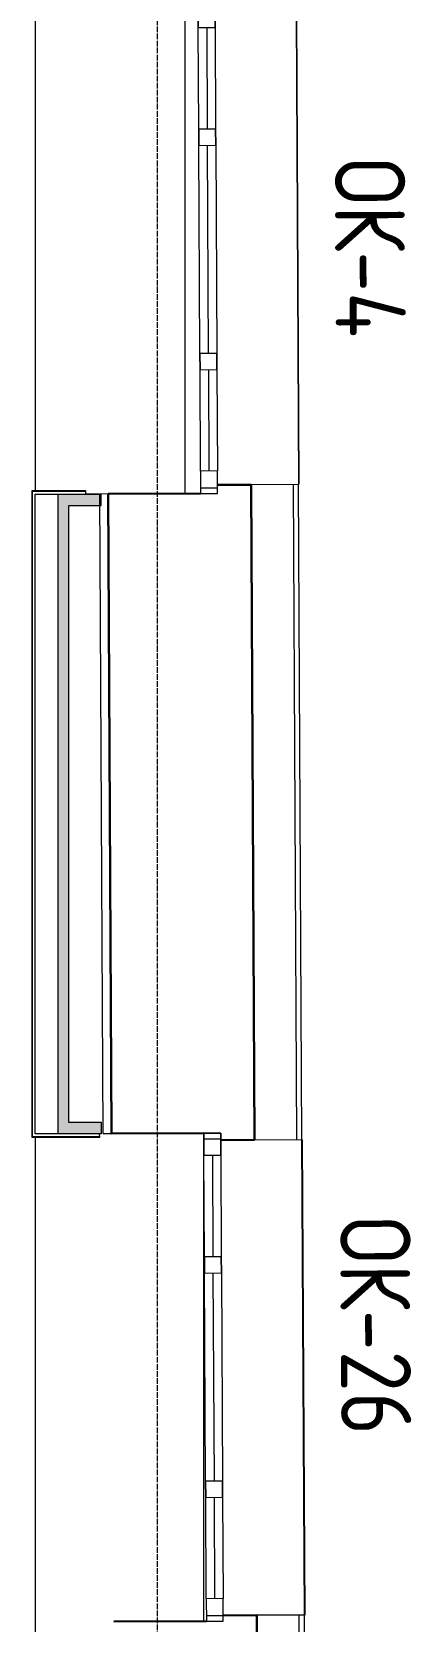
# Model space of a CAD drawing. Header units: millimetres. Extents: x -10178924 to 11692288, y -947381 to 58396.
# Drawn here: x 2551 to 3905, y -253279 to -247611 of the extents above; entities that cross this region are included whole.
import ezdxf

# ---------------------------------------------------------------- set-up
doc = ezdxf.new("R2010")
doc.units = ezdxf.units.MM
doc.linetypes.add('ADSK_Линия сетки', pattern=[25, 20, -2.5, 0, -2.5])
for name, color, linetype, lineweight in [('_ Окна', 7, 'Continuous', 9), ('Марки окон', 7, 'Continuous', 20), ('Окна', 7, 'Continuous', 9), ('Оси', 253, 'Continuous', 9), ('Перекрытие', 7, 'Continuous', 18), ('Стены внутренние', 7, 'Continuous', 18), ('Стены наружные', 7, 'Continuous', 18), ('Стены несущие', 7, 'Continuous', 30), ('Стены отделка', 7, 'Continuous', 30), ('Стены штриховка', 7, 'Continuous', 9), ('ШТРИХОВКА', 252, 'Continuous', 15)]:
    doc.layers.add(name, color=color, linetype=linetype, lineweight=lineweight)
doc.styles.add('GOST Common_2', font='GOST_Common.ttf', dxfattribs={"width": 0.9, "height": 250})

# ---------------------------------------------------------------- blocks, each defined once
blk = doc.blocks.new('окно трехпол с фрамугой - 1700-2320_h_ _нов_ ОК-26 Е30-2157666-План 3-го этажа')
at = {"layer": '_ Окна', "lineweight": 18}
for p, q in [((-870, 75), (-870, 135)), ((-870, 135), (-790, 135)), ((-790, 135), (-790, 75)), ((-430, 75), (-430, 135)), ((-430, 135), (-370, 135)), ((-370, 135), (-370, 75)), ((370, 75), (370, 135)), ((370, 135), (430, 135)), ((430, 135), (430, 75)), ((790, 135), (790, 75)), ((870, 135), (790, 135)), ((870, 75), (870, 135)), ((-790, 75), (-870, 75)), ((-370, 75), (-430, 75)), ((430, 75), (370, 75)), ((790, 75), (870, 75))]:
    blk.add_line(p, q, dxfattribs=at)
at = {"layer": '_ Окна'}
for p, q in [((-850, 75), (-850, 135)), ((850, 75), (850, 135)), ((-790, 105), (-430, 105)), ((-370, 105), (370, 105)), ((430, 105), (790, 105))]:
    blk.add_line(p, q, dxfattribs=at)
at = {"layer": 'Окна'}
for p, q in [((-870, 135), (-870, 75)), ((-790, 135), (-870, 135)), ((-790, 135), (-430, 135)), ((-370, 135), (-430, 135)), ((-370, 135), (370, 135)), ((430, 135), (370, 135)), ((430, 135), (790, 135)), ((870, 135), (790, 135)), ((870, 75), (870, 135)), ((-870, 75), (-790, 75)), ((-430, 75), (-790, 75)), ((-430, 75), (-370, 75)), ((370, 75), (-370, 75)), ((370, 75), (430, 75)), ((790, 75), (430, 75)), ((790, 75), (870, 75))]:
    blk.add_line(p, q, dxfattribs=at)
blk = doc.blocks.new('окно трехпол с фрамугой - 1700-2320_h_ _нов_-2116844-План 3-го этажа')
at = {"layer": '_ Окна', "lineweight": 18}
for p, q in [((-870, 75), (-870, 135)), ((-870, 135), (-790, 135)), ((-790, 135), (-790, 75)), ((-430, 75), (-430, 135)), ((-430, 135), (-370, 135)), ((-370, 135), (-370, 75)), ((370, 75), (370, 135)), ((370, 135), (430, 135)), ((430, 135), (430, 75)), ((790, 135), (790, 75)), ((870, 135), (790, 135)), ((870, 75), (870, 135)), ((-790, 75), (-870, 75)), ((-370, 75), (-430, 75)), ((430, 75), (370, 75)), ((790, 75), (870, 75))]:
    blk.add_line(p, q, dxfattribs=at)
at = {"layer": '_ Окна'}
for p, q in [((-850, 75), (-850, 135)), ((850, 75), (850, 135)), ((-790, 105), (-430, 105)), ((-370, 105), (370, 105)), ((430, 105), (790, 105))]:
    blk.add_line(p, q, dxfattribs=at)
at = {"layer": 'Окна'}
for p, q in [((-870, 135), (-870, 75)), ((-790, 135), (-870, 135)), ((-790, 135), (-430, 135)), ((-370, 135), (-430, 135)), ((-370, 135), (370, 135)), ((430, 135), (370, 135)), ((430, 135), (790, 135)), ((870, 135), (790, 135)), ((870, 75), (870, 135)), ((-870, 75), (-790, 75)), ((-430, 75), (-790, 75)), ((-430, 75), (-370, 75)), ((370, 75), (-370, 75)), ((370, 75), (430, 75)), ((790, 75), (430, 75)), ((790, 75), (870, 75))]:
    blk.add_line(p, q, dxfattribs=at)
blk = doc.blocks.new('3 этаж')
at = {"layer": 'Стены внутренние'}
for points in [[(2643.1, -161173.9), (2683.1, -161173.9), (2683.1, -158933.9), (2643.1, -158933.9), (2643.1, -160942.8)], [(2793.5, -158973.9), (2794.1, -158934.7), (2778.7, -158933.9), (2683.1, -158933.9), (2683.1, -158973.9), (2793.4, -158973.9)], [(2683.1, -161213.9), (2799.9, -161213.6), (2799.9, -161173.9), (2643.1, -161173.9), (2643.1, -161213.9)]]:
    blk.add_hatch(color=256, dxfattribs=at).paths.add_polyline_path(points)
at = {"layer": 'Оси', "linetype": 'ADSK_Линия сетки'}
blk.add_line((2999.6, -188334.9), (2999.6, -141295.9), dxfattribs=at)
at = {"layer": 'Перекрытие'}
for p, q in [((2562.6, -153196), (2562.6, -158921.9)), ((3098.7, -158931.1), (3098.7, -157192.6)), ((2562.6, -161225.9), (2562.6, -164080.1)), ((3164.9, -162952), (3164.9, -161211.8))]:
    blk.add_line(p, q, dxfattribs=at)
at = {"layer": 'Стены наружные'}
for p, q in [((3494.6, -157224.1), (3503.1, -158899.1)), ((3495.6, -157225.2), (3504.1, -158898.1)), ((3504.1, -158898.1), (3503.1, -158898.1)), ((3523.6, -162930), (3515, -161235)), ((3516, -161235.2), (3515, -161235.3)), ((3516, -161235.2), (3524.6, -162930.9)), ((3524.6, -162930.9), (3523.6, -162930.9))]:
    blk.add_line(p, q, dxfattribs=at)
at = {"layer": 'Стены несущие'}
for p, q in [((3333.1, -158899.9), (3213.1, -158900.5)), ((3333.1, -158899.9), (3345, -161235.9)), ((3153.3, -158930.8), (2823.3, -158932.5)), ((2823.3, -158932.5), (2834.9, -161213.5)), ((2834.9, -161213.5), (3164.9, -161211.8)), ((3225, -161236.5), (3345, -161235.9)), ((3353.6, -162930.9), (3233.6, -162931.5)), ((3359.3, -164039.7), (3353.6, -162930.9)), ((3173.7, -162951.8), (2843.7, -162953.5))]:
    blk.add_line(p, q, dxfattribs=at)
at = {"layer": 'Стены отделка', "lineweight": 9}
for p, q in [((3503.1, -158899.1), (3333.1, -158899.9)), ((3483.1, -158899.2), (3483.1, -158901.2)), ((3515, -161235), (3503.1, -158899.1)), ((2550.6, -158923.9), (2550.6, -161223.9)), ((2743.2, -158921.9), (2552.6, -158921.9)), ((2562.6, -161213.9), (2562.6, -158933.9)), ((2562.6, -158933.9), (2798.1, -158933.9)), ((2643.1, -158933.9), (2643.1, -161213.9)), ((2743.3, -158932.9), (2743.2, -158921.9)), ((2823.3, -158932.5), (2743.3, -158932.9)), ((2804.9, -161213.6), (2793.3, -158932.7)), ((2798.1, -158973.9), (2798.1, -158933.9)), ((2683.1, -158973.9), (2798.1, -158973.9)), ((2683.1, -161173.9), (2683.1, -158973.9)), ((2799.9, -161173.9), (2683.1, -161173.9)), ((2799.9, -161213.9), (2799.9, -161173.9)), ((2552.6, -161225.9), (2793, -161225.9)), ((2799.9, -161213.9), (2562.6, -161213.9)), ((2793, -161225.9), (2792.9, -161213.9)), ((2804.9, -161213.6), (2834.9, -161213.5)), ((3345, -161235.9), (3515, -161235)), ((3523.6, -162930), (3353.6, -162930.9)), ((3503.6, -162930.1), (3503.6, -162931.1)), ((3528.4, -163869.7), (3523.6, -162930))]:
    blk.add_line(p, q, dxfattribs=at)
at = {"layer": 'Стены штриховка'}
for p, q in [((3483.1, -158901.2), (3495, -161235.1)), ((2552.6, -158921.9), (2550.6, -158921.9)), ((2550.6, -158921.9), (2550.6, -158923.9)), ((2743.3, -158923.9), (2550.6, -158923.9)), ((2552.6, -158921.9), (2552.6, -161225.9)), ((2550.6, -161223.9), (2792.9, -161223.9)), ((2550.6, -161223.9), (2550.6, -161225.9)), ((2550.6, -161225.9), (2552.6, -161225.9)), ((3503.6, -162931.1), (3508.4, -163869.7))]:
    blk.add_line(p, q, dxfattribs=at)
at = {"layer": 'Окна', "rotation": 270.2912255442426}
for name, p in [('окно трехпол с фрамугой - 1700-2320_h_ _нов_-2116844-План 3-го этажа', (3073.9, -158061.2)), ('окно трехпол с фрамугой - 1700-2320_h_ _нов_ ОК-26 Е30-2157666-План 3-го этажа', (3094.3, -162082.2))]:
    blk.add_blockref(name, p, dxfattribs=at)
at = {"layer": 'Марки окон', "lineweight": 9, "char_height": 250, "attachment_point": 5, "rotation": 270.2912, "line_spacing_factor": 1.022766, "style": 'GOST Common_2'}
for s, insert, width in [('\\pxqc,t1.8,3.6,5.4,7.2,9,10.8,12.6,14.4,16.2,18,19.8,21.6,23.4,25.2,27,28.8,30.6,32.4,34.2,36,37.8,39.6,41.4,43.2,45,46.8,48.6,50.4,52.2,54,55.8,57.6;{ОК-4}', (3758.3, -158054.1), 702.9), ('\\pxqc,t1.8,3.6,5.4,7.2,9,10.8,12.6,14.4,16.2,18,19.8,21.6,23.4,25.2,27,28.8,30.6,32.4,34.2,36,37.8,39.6,41.4,43.2,45,46.8,48.6,50.4,52.2,54,55.8,57.6;{ОК-26}', (3777.8, -161898.9), 845.1)]:
    blk.add_mtext(s, dxfattribs=dict(at, insert=insert, width=width))

msp = doc.modelspace()

# ---------------------------------------------------------------- block references
at = {"layer": 'ШТРИХОВКА'}
msp.add_blockref('3 этаж', (0, -90326.7), dxfattribs=at)

doc.saveas('drawing.dxf')
